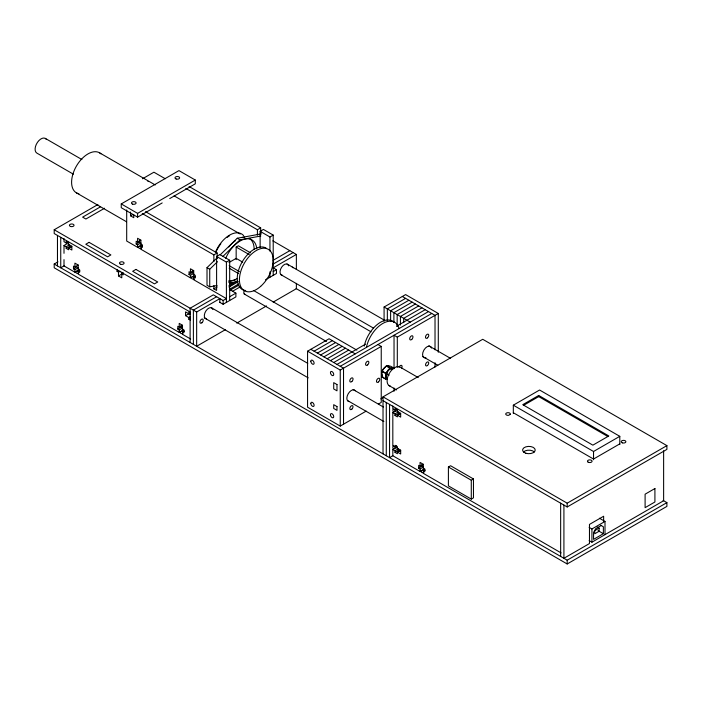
<?xml version="1.0" encoding="UTF-8"?>
<svg xmlns="http://www.w3.org/2000/svg" width="702" height="702" viewBox="0 0 702 702"><rect width="100%" height="100%" fill="white"/><g stroke="black" fill="none" stroke-linecap="round" stroke-linejoin="round"><path stroke-width="1.05" d="M382.142 374.824L382.142 375.052M387.267 379.501C382.485 376.061 388.259 366.716 394.173 368.26L390.602 366.198L386.398 365.9L382.915 369.621L381.642 373.92L382.099 376.983L385.758 379.133L382.037 376.851M393.655 368.453C387.679 365.61 386.021 374.824 385.609 378.913M217.032 285.521L209.731 286.846L207.011 285.275L207.011 267.655L217.094 257.853M220.191 254.835L237.25 238.241L261.232 233.88M209.731 286.846L209.731 269.235L217.488 261.688M222.92 256.405L239.979 239.821L260.828 236.021M190.119 312.013L54.203 233.547L54.203 229.765L97.885 204.545M142.515 178.782L153.913 172.201L165.242 178.738M100.368 206.888L82.625 217.137L85.89 219.024L104.572 208.24M162.188 202.939L137.592 217.137L121.244 207.695L121.244 203.922L178.949 170.612L195.296 180.045L195.296 183.819L169.752 198.569M64.005 238.575L64.005 241.725L66.19 242.98L67.822 242.041M64.005 253.325L64.005 245.498L67.278 243.612L71.858 246.253L71.858 250.026L68.585 248.139L68.585 249.772L66.19 248.394L66.19 246.753L69.454 244.866L69.454 246.507L66.19 248.394M68.585 248.139L71.858 246.253M130.511 212.039L130.511 215.812L132.959 214.4M121.244 203.922L137.592 213.364L195.296 180.045M663.109 500.438L666.9 502.623L666.9 506.396L567.19 563.969L54.203 267.795L54.203 264.022L58.003 261.828M64.373 265.698L60.741 267.795L60.741 237.32M73.491 268.866L76.764 266.979L78.176 267.795L74.903 269.682L73.491 268.866L73.491 266.102L74.903 266.918L78.176 265.031L78.176 270.314L74.903 272.2L64.005 265.909L64.005 259.617M177.808 329.089L181.072 327.202L182.494 328.027L179.221 329.914L177.808 329.089L177.808 326.325L179.221 327.141L179.221 323.368L182.494 325.254L182.494 330.537L179.221 332.423L78.176 274.087L78.176 271.569L79.809 270.63M136.179 243.998L139.444 242.111L140.865 242.936L137.592 244.822L136.179 243.998L136.179 241.234L137.592 242.05L140.865 240.163L140.865 245.446L137.592 247.332L126.693 241.04L126.693 209.916M189.031 274.517L192.295 272.63L193.717 273.447L190.444 275.333L189.031 274.517L189.031 271.744L190.444 272.569L190.444 268.787L193.717 270.674L193.717 275.965L190.444 277.852L140.865 249.228L140.865 246.709L142.497 245.761M117.085 269.507L117.085 271.358L118.717 270.41M117.085 271.358L118.498 272.174L120.13 271.226M121.771 272.174L121.771 277.834L118.498 275.947L123.403 273.122M142.26 213.54L213.873 254.887L217.146 253.001L217.146 258.476M185.793 188.399L257.415 229.747L260.679 227.86L260.679 234.442M213.873 285.574L213.873 288.864L216.602 290.435L216.602 256.458L219.866 254.572L229.677 260.231L229.677 300.5M260.135 247.499L260.135 231.327L263.408 229.431L273.21 235.1L273.21 275.368M190.444 272.569L193.717 270.674M236.162 259.635L236.162 247.051L238.338 245.797L250.544 252.834M190.119 342.497L190.119 308.239L213.329 294.84L223.139 300.5L226.404 298.613L193.717 279.738L193.717 277.22L195.349 276.281M216.602 256.458L226.404 262.118L229.677 260.231M260.135 231.327L269.945 236.986L273.21 235.1M229.027 262.495L236.162 258.38L242.734 262.171M213.873 288.864L217.146 286.978M228.861 285.872L237.197 281.063M273.157 260.293L289.829 250.667M229.01 287.048L238.347 281.651M216.602 296.727L193.383 310.126L193.383 344.384M238.61 284.02L229.352 289.364L235.89 293.138L235.89 296.911L223.139 304.273L219.568 302.22M272.718 264.321L293.103 252.562M190.444 316.611L188.812 317.55L185.539 315.663L190.444 312.829M230.44 289.996L238.777 285.179M54.203 229.765L196.657 312.013L219.866 298.613L219.866 302.387M232.616 291.251L240.031 286.978M273.21 267.813L296.367 254.449L296.367 269.428M188.812 317.55L188.812 319.191L190.444 318.243M229.677 296.727L235.89 293.138M273.21 271.586L276.483 269.7L276.483 273.482L265.47 279.835M179.221 327.141L182.494 325.254M190.663 339.031L182.494 334.319L182.494 331.8L184.126 330.853M225.561 329.58L196.657 346.27L196.657 312.013M236.776 323.113L266.523 305.932M273.157 302.106L296.367 288.697L296.367 283.345M366.154 411.126L340.251 426.079L307.564 407.204L307.564 351.193L329.08 338.768L355.23 353.869M384.082 321.218L384.082 307.02L405.598 294.594L438.294 313.469L438.294 352.246M314.101 351.193L332.344 340.663M405.598 298.368L387.346 308.906L387.346 320.919M317.365 353.08L335.617 342.55M408.862 300.254L390.619 310.793L390.619 321.56M320.638 354.966L338.882 344.436M412.135 302.141L393.892 312.68L393.892 322.376M323.912 356.853L342.155 346.323M415.408 304.027L397.156 314.566L397.156 326.412M327.176 358.748L345.428 348.21M418.673 305.923L400.43 316.453L400.43 325.07M330.449 360.635L348.692 350.096M421.946 307.809L403.694 318.339L403.694 322.648M333.713 362.522L365.558 344.138M396.639 326.184L425.21 309.696M336.986 364.408L428.483 311.583M340.251 366.295L431.748 313.469M307.564 351.193L340.251 370.068L381.239 346.411L381.239 402.421L378.413 404.054M394.033 368.638L394.033 335.24L397.306 337.127L438.294 313.469M383.02 453.861L383.02 396.858L482.73 339.294L666.9 445.621L666.9 449.394L567.19 506.967L383.02 400.631M380.817 398.885L383.643 397.253M392.822 405.984L392.822 408.818L395.007 410.073L396.639 409.126M396.639 445.998L395.007 446.946L392.822 445.682L392.822 412.592L396.095 410.705L400.675 413.346L400.675 417.12L397.402 415.233L397.402 416.865L395.007 415.487L395.007 413.847L398.271 411.96L398.271 413.592L395.007 415.487M397.402 415.233L400.675 413.346M389.557 404.413L389.557 457.643L392.822 455.747L392.822 449.456L396.095 447.569L400.675 450.21L400.675 453.992L397.402 452.106L397.402 453.738L395.007 452.351L395.007 450.719L398.271 448.832L398.271 450.465L395.007 452.351M397.402 452.106L400.675 450.21M513.32 413.417L513.32 405.186L539.584 390.022L619.796 436.328L619.796 444.559M538.715 395.463L522.762 404.677L592.874 445.156L608.827 435.951L538.715 395.463L538.715 396.604L607.879 436.53M523.701 405.265L538.715 396.604M418.655 468.146L421.92 466.26L423.341 467.076L420.068 468.962L418.655 468.146L418.655 465.373L420.068 466.198L423.341 464.312L423.341 469.594L420.068 471.481L392.392 455.501M561.073 552.886L423.341 473.367L423.341 470.849L424.973 469.91M448.402 467.005L450.579 465.742L473.464 478.957L473.464 497.832L471.288 499.096L448.402 485.881L448.402 467.005L471.288 480.221L473.464 478.957M513.32 405.186L593.532 451.491L619.796 436.328M619.796 443.875L593.532 459.038L513.32 412.732M383.02 396.858L567.19 503.185L666.9 445.621M589.136 527.377L591.926 528.983L605.001 521.437L605.001 534.652M601.184 525.526L595.735 528.667L593.559 532.449L593.559 539.364L603.369 533.704L603.369 526.781L600.719 525.254M599.113 528.106L594.761 530.624L594.761 533.766L599.113 531.247L599.113 528.106L597.279 527.044M589.162 540.601L591.926 542.198L663.627 500.737L663.627 450.763M54.203 264.022L567.19 560.196L666.9 502.623M229.949 281.098L235.161 280.151M229.545 283.239L235.802 282.099M382.186 377.071L382.915 376.992M402.325 296.481L435.021 315.356L435.021 349.824M189.066 186.513L260.679 227.86M272.841 240.865L296.367 254.449M384.082 307.02L410.231 322.113M99.508 152.79L155.239 184.959M174.122 195.867L240.233 234.038M287.021 263.961L384.415 320.191M428.852 345.849L450.605 358.406M237.25 238.241L239.979 239.821M272.911 267.646L276.483 269.7M236.162 247.051L249.298 254.633M45.332 138.417L81.88 159.521M280.853 274.64L373.517 328.141M422.692 356.528L437.82 365.259M296.147 288.575L371.06 331.818M377.966 344.524L381.239 346.411M145.525 211.653L217.146 253.001M73.403 174.201L36.855 153.097A8.477 4.896 -60 0 1 37.443 142.374A8.477 4.896 -60 0 1 46.288 139.303M229.168 265.663L239.487 271.621M229.168 268.182L238.548 273.596M418.26 377.588L400.412 367.286A10.784 6.23 -60 0 0 388.934 374.034A10.784 6.23 -60 0 0 390.54 386.223M130.511 215.812L133.775 217.699L133.775 214.873M386.548 365.83L390.119 367.892M390.909 368.348L392.69 369.384M386.249 366.005L389.812 368.067M390.602 368.524L392.392 369.559M253.694 290.567L356.888 350.14M207.011 267.655L209.731 269.235M76.395 192.831L126.448 221.727M228.913 282.476L232.678 284.643M382.186 371.051L385.758 373.113M389.224 375.114L386.548 373.569A6.169 3.563 -60 0 1 393.445 368.585M382.037 371.446L385.609 373.508M386.398 373.964L388.18 374.991M244.156 293.962L326.527 341.514M140.865 240.163L137.592 238.276L137.592 242.05M389.031 385.591L396.551 389.926M140.865 243.936L142.278 244.752L142.278 247.525L140.865 246.709M193.717 274.456L195.13 275.272L195.13 278.036L193.717 277.22M310.828 349.306L343.524 368.181L343.524 424.192M599.429 518.216L605.001 521.437M398.271 413.592L399.868 414.522M598.06 530.642L603.369 533.704M211.311 307.669L307.757 363.355M353.15 389.557L383.406 407.028M392.822 412.592L395.007 413.847M204.203 317.804L308.213 377.851M347.929 400.781L383.862 421.533M190.409 313.066L188.812 312.144L188.812 313.776M121.771 274.061L123.183 274.877L123.183 273.034M190.444 314.724L185.539 311.89L185.539 315.663M69.454 246.507L71.06 247.429M64.005 245.498L66.19 246.753M188.812 319.191L190.409 320.112M78.176 265.031L74.903 263.145L74.903 266.918M423.341 464.312L420.068 462.416L420.068 466.198M398.271 450.465L399.868 451.386M392.822 449.456L395.007 450.719M78.176 268.805L79.589 269.621L79.589 272.394L78.176 271.569M182.494 329.027L183.906 329.843L183.906 332.616L182.494 331.8M423.341 468.085L424.754 468.901L424.754 471.665L423.341 470.849M603.641 521.56L603.641 516.242L589.469 524.42L589.469 543.55L563.917 558.309L563.917 505.08M593.532 451.491L593.532 459.722M591.926 528.983L591.926 542.198M567.19 503.185L567.19 506.967M567.19 560.196L567.19 563.969M560.652 503.185L560.652 556.414M471.288 480.221L471.288 499.096M435.021 362.75L435.021 367.058M421.92 464.408L421.92 466.26M420.068 468.962L420.068 471.481M397.402 411.46L397.402 409.819L395.007 408.432L395.007 410.073M397.402 448.324L397.402 446.691L395.007 445.305L395.007 446.946M397.306 337.127L397.306 367.286M394.033 388.022L394.033 391.251M386.284 402.518L386.284 455.747M340.251 370.068L340.251 426.079M269.945 236.986L269.945 251.132M269.945 271.814L269.945 277.255M257.415 229.747L257.415 235.231M226.404 262.118L226.404 302.387M223.139 300.5L223.139 304.273M213.873 254.887L213.873 261.46M192.295 270.779L192.295 272.63M190.444 275.333L190.444 277.852M181.072 325.359L181.072 327.202M179.221 329.914L179.221 332.423M139.444 240.268L139.444 242.111M137.592 213.364L137.592 217.137M137.592 244.822L137.592 247.332M118.498 272.174L118.498 275.947M74.903 269.682L74.903 272.2M68.585 244.366L68.585 242.725L66.19 241.348L66.19 242.98M57.467 235.433L57.467 265.909M523.438 451.991A6.318 3.65 0 0 1 534.38 451.991M396.042 408.845A2.229 1.29 -60 0 1 393.857 411.793A2.229 1.29 -60 0 1 393.339 409.117M396.042 446.209A2.308 1.334 -60 0 1 393.462 448.701A2.308 1.334 -60 0 1 393.647 445.463M382.23 376.096A6.169 3.563 -60 0 1 383.353 368.945A6.169 3.563 -60 0 1 389.083 366.067M386.583 378.615A6.169 3.563 -60 0 1 386.153 375.052M423.938 472.771A2.308 1.334 0 0 1 421.103 471.139A2.308 1.334 0 0 1 424.973 470.533M183.09 333.713A2.308 1.334 0 0 1 180.256 332.081A2.308 1.334 0 0 1 184.126 331.484M78.176 273.534A2.308 1.334 0 0 1 76.044 271.692A2.308 1.334 0 0 1 79.809 271.262M292.286 267.129A2.308 1.334 -60 0 1 293.041 267.831M282.186 275.166A6.169 3.563 -60 0 1 281.713 267.093A6.169 3.563 -60 0 1 288.575 265.821M206.485 318.875A6.169 3.563 -60 0 1 206.002 310.802A6.169 3.563 -60 0 1 212.873 309.529M245.147 294.384A3.852 2.229 -60 0 1 244.156 290.663M349.131 401.579A6.476 3.738 -60 0 1 348.183 393.813A6.476 3.738 -60 0 1 355.379 390.751M399.008 367.304A2.308 1.334 -60 0 1 401.421 365.356A2.308 1.334 -60 0 1 401.579 368.102M425.938 357.757A6.476 3.738 -60 0 1 423.894 350.105A6.476 3.738 -60 0 1 431.546 348.052M147.92 181.327A2.308 1.334 0 0 1 148.289 181.599M141.462 248.622A2.308 1.334 0 0 1 138.566 247.165A2.308 1.334 0 0 1 142.015 246.183M194.314 279.142A2.308 1.334 0 0 1 191.479 277.501A2.308 1.334 0 0 1 195.349 276.904M78.878 193.752A23.113 13.347 -60 0 1 76.018 166.795A23.113 13.347 -60 0 1 100.921 153.835M215.374 252.351A23.886 13.794 -60 0 1 243.673 235.661M249.192 238.32A23.886 13.794 -60 0 1 254.142 249.254M237.25 278.51A23.886 13.794 -60 0 1 228.808 280.774M228.808 246.99A23.886 13.794 -60 0 1 235.486 240.628M241.62 237.645A23.886 13.794 -60 0 1 244.726 237.197M216.234 251.509A23.113 13.347 -60 0 1 218.068 247.929M218.576 247.069A23.113 13.347 -60 0 1 220.84 243.752M227.062 237.434A23.113 13.347 -60 0 1 229.624 235.723M245.7 290.523A23.886 13.794 -60 0 1 240.742 264.619A23.886 13.794 -60 0 1 266.084 248.069M225.728 258.327A23.886 13.794 -60 0 1 243.848 239.356A23.886 13.794 -60 0 1 256.774 248.841M237.329 281.37A23.886 13.794 -60 0 1 228.834 281.669M364.241 346.112A23.886 13.794 -60 0 1 377.255 324.517A23.886 13.794 -60 0 1 393.954 322.13M366.418 347.376A23.886 13.794 -60 0 1 382.73 323.499A23.886 13.794 -60 0 1 399.052 328.536M510.275 414.364L508.634 415.312A2.308 1.334 0 0 1 505.738 414.136A2.308 1.334 0 0 1 508.239 412.688A2.308 1.334 0 0 1 510.275 414.364M89.075 242.348L85.802 244.243L107.599 256.827L110.872 254.931L89.075 242.348M135.934 269.41L132.66 271.297L154.458 283.88L157.731 281.993L135.934 269.41M654.913 488.531L645.103 494.19L645.103 507.66L654.913 501.991L654.913 488.531M336.986 384.538L333.713 382.651L333.713 388.943L336.986 390.83L336.986 384.538M336.986 406.572L333.713 404.685L333.713 408.467L336.986 410.354L336.986 406.572M588.136 462.153A2.308 1.334 0 0 0 592.005 461.556A2.308 1.334 0 0 0 589.171 459.924A2.308 1.334 0 0 0 588.136 462.153M622.393 442.857A2.308 1.334 0 0 0 625.868 441.707A2.308 1.334 0 0 0 622.393 440.549A2.308 1.334 0 0 0 622.393 442.857M525.745 453.202A6.318 3.65 0 0 0 535.222 450.043A6.318 3.65 0 0 0 525.745 446.884A6.318 3.65 0 0 0 525.745 453.202M310.828 361.258A2.308 1.334 60 0 0 313.285 364.312A2.308 1.334 60 0 0 313.285 361.039A2.308 1.334 60 0 0 310.828 361.258M310.828 403.431A2.308 1.334 60 0 0 313.285 406.484A2.308 1.334 60 0 0 313.285 403.211A2.308 1.334 60 0 0 310.828 403.431M330.449 372.587A2.308 1.334 60 0 0 332.897 375.64A2.308 1.334 60 0 0 332.897 372.367A2.308 1.334 60 0 0 330.449 372.587M330.449 414.759A2.308 1.334 60 0 0 332.897 417.804A2.308 1.334 60 0 0 332.897 414.54A2.308 1.334 60 0 0 330.449 414.759M201.983 322.718A2.308 1.334 -60 0 0 202.72 319.138A2.308 1.334 -60 0 0 199.982 321.56A2.308 1.334 -60 0 0 201.983 322.718M351.825 409.161A2.229 1.29 -60 0 0 352.536 405.703A2.229 1.29 -60 0 0 349.894 408.046A2.229 1.29 -60 0 0 351.825 409.161M378.545 381.888A2.308 1.334 -60 0 0 379.273 378.308A2.308 1.334 -60 0 0 376.535 380.738A2.308 1.334 -60 0 0 378.545 381.888M351.842 381.528A2.308 1.334 -60 0 0 352.571 377.948A2.308 1.334 -60 0 0 349.842 380.379A2.308 1.334 -60 0 0 351.842 381.528M367.646 364.891A2.308 1.334 -60 0 0 368.375 361.311A2.308 1.334 -60 0 0 365.637 363.733A2.308 1.334 -60 0 0 367.646 364.891M411.749 339.426A2.308 1.334 -60 0 0 412.478 335.846A2.308 1.334 -60 0 0 409.749 338.267A2.308 1.334 -60 0 0 411.749 339.426M427.553 337.82A2.308 1.334 -60 0 0 428.281 334.24A2.308 1.334 -60 0 0 425.544 336.662A2.308 1.334 -60 0 0 427.553 337.82M427.536 365.452A2.229 1.29 -60 0 0 428.246 361.995A2.229 1.29 -60 0 0 425.605 364.338A2.229 1.29 -60 0 0 427.536 365.452M176.158 179.001A2.308 1.334 0 0 0 179.624 177.843A2.308 1.334 0 0 0 176.158 176.685A2.308 1.334 0 0 0 176.158 179.001M132.625 204.133A2.308 1.334 0 0 0 136.091 202.975A2.308 1.334 0 0 0 132.625 201.825A2.308 1.334 0 0 0 132.625 204.133M120.612 264.268A2.308 1.334 0 0 0 124.078 263.118A2.308 1.334 0 0 0 120.612 261.96A2.308 1.334 0 0 0 120.612 264.268M70.569 226.465A2.308 1.334 0 0 0 74.035 225.316A2.308 1.334 0 0 0 70.569 224.157A2.308 1.334 0 0 0 70.569 226.465M260.696 286.337A23.886 13.794 -60 0 0 268.269 249.333A23.886 13.794 -60 0 0 240.005 274.385A23.886 13.794 -60 0 0 260.696 286.337"/></g></svg>
